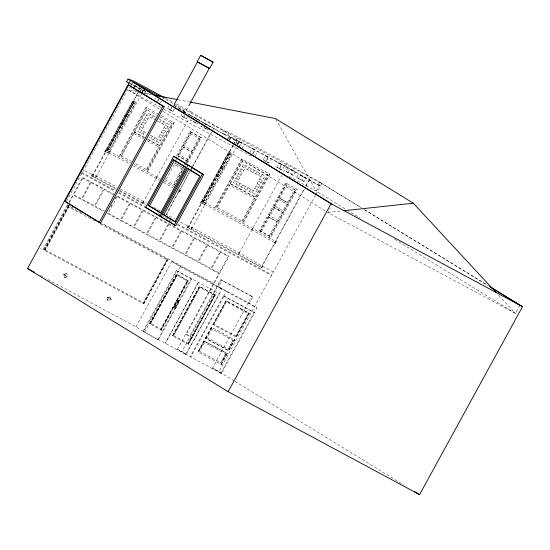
<?xml version="1.0" encoding="UTF-8"?>
<svg xmlns="http://www.w3.org/2000/svg" width="550" height="550" viewBox="0 0 550 550"><rect width="100%" height="100%" fill="white"/><g stroke="black" fill="none" stroke-linecap="round" stroke-linejoin="round"><path stroke-width="0.41" stroke-dasharray="2.75 2.06" d="M66.536 201.252L128.982 87.189M131.031 85.711L128.59 90.166L160.078 109.498M131.436 84.968L133.066 81.991M67.306 205.164L43.01 249.542L40.377 248.126M68.956 202.153L82.541 177.334L113.513 193.992M67.767 205.542L68.489 205.982L44.248 250.257L43.532 249.817L67.767 205.542L83.449 214.026M69.307 202.73L73.432 195.195L103.586 211.42M44.131 250.188L68.365 205.913M133.368 88.426L135.19 85.821L133.698 88.543M68.633 206.938L45.258 249.92L68.633 206.938L95.212 221.238M116.517 189.434L91.403 175.904L92.146 174.536L95.892 175.828L117.212 187.289M92.331 176.426L105.758 151.903L104.83 151.381L105.573 150.012L109.319 151.305L130.611 162.752M104.864 151.408L105.614 150.047L106.507 150.542L138.022 92.971M105.119 151.559L105.868 150.198M105.896 149.985L132.749 100.939L134.489 101.544L135.843 102.286L108.989 151.333L105.896 149.985L107.25 150.734L134.104 101.688L135.843 102.286M91.767 176.124L92.51 174.762L92.146 174.536L93.081 175.065L83.463 169.895M106.81 148.686L115.39 133.017L116.799 133.499L118.147 134.248L109.574 149.909L106.81 148.686L109.574 149.909M116.132 131.656L120.608 123.482L122.017 123.963L123.372 124.706L118.896 132.88L116.132 131.656L118.896 132.88M121.358 122.114L125.084 115.308L126.493 115.789L127.848 116.531L124.114 123.344L121.358 122.114L124.114 123.344M125.833 113.939L132.172 102.362L133.581 102.843L134.929 103.593L128.59 115.17L125.833 113.939L128.59 115.17M109.244 153.037L105.504 151.752L92.826 174.914L96.566 176.199L141.508 94.105M106.507 150.542L138.181 92.07M138.586 91.321L139.817 89.079L141.226 89.567L139.734 92.29M129.683 83.648L140.071 89.238L140.814 87.869M108.219 149.167L116.799 133.499M117.542 132.137L122.017 123.963M122.76 122.602L126.493 115.789M127.236 114.427L133.581 102.843M108.164 149.428L116.744 133.76L118.147 134.248M117.487 132.399L121.963 124.224L123.372 124.706M122.712 122.863L126.438 116.05L127.848 116.531M127.188 114.689L133.526 103.104L134.929 103.593M107.642 150.59L134.489 101.544M140.064 92.407L141.556 89.677L142.972 90.166L141.481 92.895M91.403 175.904L95.143 177.189L95.892 175.828M104.83 151.381L108.57 152.666L109.319 151.305M142.257 91.218L143.007 89.856L144.279 90.544M95.143 177.189L95.583 177.416L96.326 176.055M108.57 152.666L109.01 152.893L109.752 151.532M141.439 93.692L143.557 90.372L145.874 91.616L144.004 95.019M141.921 93.363L143.557 90.372M143.694 94.634L145.558 91.224M147.304 95.033L148.424 92.984L151.319 94.545M145.936 107.484L119.089 156.53L119.563 156.826L146.417 107.779L145.936 107.484L157.706 113.85M133.416 133.375L133.891 133.671L121.584 156.152L121.11 155.856L133.416 133.375L143.825 138.978M144.306 137.507L134.159 132.014L146.472 109.532L156.881 115.136M134.64 132.309L146.946 109.828L146.472 109.532M154.914 99.784L156.035 97.742M157.465 101.159L158.586 99.117M140.353 132.736L150.425 114.345M157.781 101.544L158.902 99.502M143.034 134.179L144.299 131.883M151.848 118.085L153.106 115.789M160.332 102.919L161.453 100.877M155.471 117.803L154.529 119.529L146.486 115.204M110.708 206.779L111.939 204.531M114.812 199.286L116.449 196.288M174.481 108.762L172.989 111.492L170.438 110.117L167.571 108.357L169.063 105.634M151.085 138.511L152.343 136.208M159.892 122.416L161.15 120.113M172.989 111.492L170.122 109.732L171.614 107.002M153.766 139.947L155.024 137.651M162.58 123.86L163.838 121.557M170.438 110.117L171.93 107.394M156.447 141.391L166.519 123.001M159.926 145.908L159.445 145.619L171.758 123.138L172.233 123.427L159.926 145.908L148.026 139.507M146.871 169.751L159.177 147.269L158.703 146.981L146.396 169.455L146.871 169.751L134.496 163.061M174.254 122.753L147.4 171.799L146.926 171.511L173.779 122.458L174.254 122.753L160.71 115.466M187.509 116.655L186.388 118.697L183.837 117.322L180.971 115.569L182.091 113.52M174.068 105.566L185.446 111.767L188.368 106.514M186.388 118.697L183.521 116.937L184.271 115.576M183.837 117.322L184.951 115.28M191.042 111.904L226.153 132.014L224.661 134.736L189.551 114.627L191.042 111.904L174.577 103.049M119.446 190.252L142.567 202.689L143.309 201.327L144.004 201.712L143.261 203.074L145.454 204.325M142.801 202.833L189.31 117.886M190.939 118.552L192.06 116.504L197.526 119.343L199.554 120.498L198.433 122.547M192.968 119.701L194.081 117.659L199.554 120.498M176.474 155.884L189.901 131.361L201.369 137.851L187.529 163.116M196.405 121.392L197.526 119.343M175.759 159.335L190.816 131.835M188.045 159.748L178.606 154.419L182.758 146.843L192.197 152.171L188.045 159.748L187.131 159.28L191.283 151.697L192.197 152.171M183.501 145.482L190.169 133.299L191.084 133.774L184.415 145.956L183.501 145.482L192.94 150.81L199.609 138.634L190.169 133.299M174.302 164.429L165.722 180.097L164.808 179.623L174.247 184.958L182.827 169.29L174.096 164.361M176.165 161.026L175.044 163.068L183.569 167.929L174.845 162.999M176.536 160.346L177.657 158.297M178.028 157.616L178.771 156.255L187.303 161.116L186.182 163.157M183.666 147.317L179.52 154.894L178.606 154.419M201.575 124.609L202.696 122.567L210.189 126.562L204.724 123.723L203.603 125.764M182.655 167.454L183.776 165.406M184.147 164.725L185.268 162.683M185.639 162.002L186.388 160.641L187.303 161.116M184.587 166.354L173.601 186.423L174.054 186.656M184.992 165.612L186.216 163.384M186.622 162.642L200.454 137.376L201.369 137.851M189.908 171.188L166.251 214.404L174.68 218.955M190.321 170.445L211.193 132.309M166.506 214.562L178.929 191.242M179.183 191.4L179.822 191.744L180.565 190.383L179.933 190.039L190.163 171.346M190.575 170.596L191.799 168.355M192.211 167.606L211.86 131.718M212.266 130.969L214.988 126.005M179.822 191.744L179.389 191.482L180.132 190.121L178.784 189.351M179.568 191.586L180.132 190.121M229.123 132.385L223.768 130.542L222.276 133.272L227.631 135.114L229.123 132.385L286.763 163.391L319.488 182.029L361.412 207.769M226.964 139.996L229.164 136.703L227.301 140.106M228.711 140.594L230.904 137.301L229.041 140.704M45.141 249.844L143.529 302.782L166.904 259.793M143.681 303.731L167.915 259.456M143.797 303.806L168.039 259.531L167.317 259.091L143.083 303.366L143.797 303.806L43.532 249.817M187.137 227.391L187.88 226.029L192.039 227.535L239.271 252.959L262.453 266.145L262.817 266.365L262.075 267.726L187.137 227.391L191.29 228.896L238.288 254.176L262.075 267.726M188.066 227.92L201.492 203.397L200.599 202.902L201.307 201.506L205.466 203.012L252.697 228.436L276.313 241.883L275.571 243.244L274.677 242.742M201.623 201.479L228.477 152.433L230.209 153.024L231.564 153.773L204.71 202.819L201.623 201.479L202.978 202.221L229.831 153.175L231.564 153.773M200.853 203.053L201.307 201.506M187.502 227.617L188.244 226.256L187.88 226.029L188.808 226.559L179.204 221.389M202.538 200.173L210.739 185.185L212.142 185.666L213.496 186.409L205.288 201.396L202.538 200.173L205.288 201.396M211.489 183.824L215.964 175.649L217.36 176.131L218.714 176.873L214.239 185.048L211.489 183.824L214.239 185.048M216.707 174.288L220.44 167.475L221.836 167.956L223.19 168.699L219.464 175.512L216.707 174.288L219.464 175.512M221.183 166.114L227.899 153.849L229.295 154.33L230.649 155.079L223.939 167.338L221.183 166.114L223.939 167.338M233.09 145.056L188.554 226.401L192.28 227.686M233.502 144.313L235.551 140.573L236.947 141.054L235.084 144.458M201.596 201.692L202.235 202.036L233.344 145.214M233.757 144.464L237.291 138.002M203.892 200.915L212.142 185.666M212.843 184.566L217.36 176.131M218.061 175.031L221.836 167.956M222.537 166.856L229.295 154.33M203.356 202.07L230.209 153.024M235.414 144.574L237.277 141.164L238.686 141.653L236.823 145.056M135.981 326.886L171.786 261.491L213.262 283.807L221.863 289.08L186.058 354.475L144.581 332.166L135.981 326.886L47.843 279.476M190.857 228.676L191.599 227.308M200.599 202.902L204.284 204.153L205.026 202.785M236.493 145.427L238.728 141.343L241.278 142.718L254.994 150.308L252.759 154.399M191.29 228.896L192.039 227.535M204.284 204.153L204.717 204.373L205.466 203.012M237.153 145.172L239.023 141.762L241.594 143.103L239.36 147.187M191.531 229.048L236.404 147.084M238.04 144.093L240.762 139.129M239.044 146.802L241.278 142.718M241.911 148.562L244.145 144.478M143.083 331.341L176.385 270.511L176.894 270.779L143.591 331.609L143.083 331.341L158.269 340.051L191.572 279.221L176.385 270.511M144.581 332.166L180.386 266.771L171.786 261.491M149.689 323.606L176.701 274.271L177.21 274.539L150.205 323.874L149.689 323.606L161.267 330.241L188.279 280.913L176.956 274.409L149.944 323.744M150.514 323.187L177.031 275.351L150.514 323.187L160.937 329.168L187.199 281.194L176.777 275.213M241.649 158.971L214.796 208.017L215.277 208.306L242.131 159.259L241.649 158.971L269.981 174.24L243.127 223.286L242.646 222.998L269.5 173.951L269.981 174.24M216.824 207.336L229.13 184.862L254.904 198.763L242.598 221.238L216.824 207.336L217.298 207.632L229.604 185.151L229.13 184.862M229.873 183.494L242.179 161.019L267.96 174.921L255.647 197.395L229.873 183.494L255.647 197.395M230.354 183.789L242.66 161.308L242.179 161.019M249.893 152.639L252.127 148.548L268.393 157.52L266.159 161.604L268.709 162.979L270.951 158.888L265.533 155.76L263.292 159.844L266.159 161.604M252.443 154.014L254.684 149.923M236.067 184.222L246.139 165.825M238.755 185.666L240.013 183.363M247.562 169.572L248.82 167.269M255.31 155.767L257.551 151.683M176.701 274.271L187.763 280.644L160.758 329.972L161.267 330.241M161.012 330.11L188.024 280.775M178.221 300.479L174.185 307.842L175.264 308.461L179.293 301.097L177.712 300.211M174.24 307.924L178.276 300.561M178.784 300.829L174.749 308.192L173.422 307.443M241.436 187.11L242.694 184.807M250.25 171.016L251.508 168.713M244.117 188.547L245.376 186.251M252.931 172.459L254.189 170.156M246.806 189.991L248.064 187.694M255.613 173.903L256.871 171.6M268.709 162.979L265.843 161.219L268.084 157.135M249.487 191.434L250.745 189.138M258.301 175.347L259.559 173.044M172.439 335.775L199.444 286.447L215.318 294.999L188.306 344.334L172.672 335.926L199.444 286.447M172.556 335.851L199.567 286.522L215.318 294.999M173.566 335.514L199.829 287.547L214.308 295.343L188.045 343.31L173.683 335.589L199.829 287.547M252.168 192.878L262.24 174.488M255.173 197.106L267.479 174.625L267.96 174.921M284.35 166.1L282.109 170.184L276.691 167.056L278.933 162.965L295.281 171.992L293.411 175.395L285.918 171.401L287.781 167.998M186.058 354.475L177.464 349.202L213.262 283.807M282.109 170.184L279.249 168.424L281.483 164.34M279.558 168.816L281.799 164.725L278.933 162.965M220.873 373.182L254.176 312.352L254.698 312.675L221.396 373.505L190.245 356.709L223.548 295.879L224.07 296.202L190.768 357.026L181.926 351.601L221.183 279.909L252.766 296.966L249.315 303.27L218.687 286.791L222.138 280.493M298.581 178.613L304.054 181.459L305.917 178.049L298.423 174.054L296.56 177.464L298.581 178.613L300.451 175.209L320.382 186.223L285.271 166.114L286.763 163.391M215.077 294.855L188.306 344.334M188.189 344.259L215.201 294.931M238.288 254.176L239.037 252.814L239.731 253.199L238.982 254.561M239.271 252.959L281.758 175.354M283.401 172.363L287.753 164.402M185.824 354.331L219.361 293.652L177.884 271.343M287.946 172.556L289.809 169.146L295.281 171.992M285.629 182.854L258.775 231.901L259.689 232.375L286.543 183.329L285.629 182.854L297.11 189.344L270.256 238.391L269.342 237.923L296.196 188.877L297.11 189.344M223.829 296.051L226.332 291.486L217.731 286.206M285.918 171.401L291.39 174.24L293.253 170.837M260.535 231.117L268.373 216.81L269.28 217.284L277.819 222.152L269.988 236.452L260.535 231.117L269.988 236.452M278.568 220.784L269.115 215.449L273.591 207.274L283.044 212.609L278.568 220.784L277.654 220.316L282.129 212.142L283.044 212.609M274.333 205.913L278.066 199.1L278.974 199.574L275.248 206.387L274.333 205.913L283.786 211.248L287.519 204.435L278.066 199.1M278.809 197.739L285.897 184.793L286.811 185.268L279.723 198.206L278.809 197.739L288.262 203.074L295.35 190.135L285.897 184.793M261.449 231.591L269.28 217.284M274.505 207.749L270.029 215.923L269.115 215.449M203.878 340.856L204.401 341.172L198.433 352.076L197.911 351.752L203.878 340.856L227.136 353.382M205.37 338.126L211.337 327.229L234.836 339.907L228.869 350.804L205.37 338.126L228.628 350.659L234.548 339.735M212.829 324.507L225.885 300.664L249.377 313.342L236.328 337.184L212.829 324.507L213.352 324.823L226.407 300.981L225.885 300.664M204.112 341L198.144 351.897L204.16 341.028M205.604 338.278L211.571 327.374M205.652 338.305L211.619 327.401M213.111 324.679L226.167 300.836L249.377 313.342M205.893 338.449L211.86 327.553L211.337 327.229M204.511 342.533L199.664 351.388L220.798 362.759L225.644 353.904L204.586 342.581M211.97 328.914L207.123 337.769L228.25 349.14L233.104 340.285L212.046 328.955M269.081 235.978L276.911 221.678L277.819 222.152M287.354 202.599L294.436 189.661L295.35 190.135M296.56 177.464L302.026 180.304L303.889 176.894M273.391 272.058L261.999 265.904L304.081 189.049M305.718 186.058L308.99 180.077M261.504 267.424L274.931 242.901M276.313 241.883L275.681 241.539L304.329 189.2M305.972 186.209L310.736 177.506M261.711 267.506L262.453 266.145L261.999 265.904M275.571 243.244L275.137 242.983L275.88 241.622M275.316 243.086L276.066 241.725M221.396 373.505L212.561 368.081L251.811 296.381L220.674 279.634L189.722 336.174L186.278 334.317L229.075 256.156L116.531 195.621M317.996 184.759L319.488 182.029M225.569 353.863L220.798 362.759M233.028 340.237L228.25 349.14M248.854 313.019L235.806 336.861L236.328 337.184M221.169 364.286L227.088 353.354M236.087 337.033L249.136 313.191M173.917 103.971L320.678 182.909L316.202 191.084L346.225 209.516M221.409 364.43L227.377 353.533L226.854 353.21L220.887 364.107L221.409 364.43L197.911 351.752M234.321 380.951L218.941 371.511L315.439 195.257M315.851 194.508L321.874 183.501M248.366 302.679L256.96 307.959L254.458 312.531L223.548 295.879M519.867 305.188L515.391 313.363L327.779 212.451L330.22 207.989M63.793 274.381L66.949 273.439L63.793 274.381L64.708 277.523L67.739 276.512L66.825 273.364M64.591 277.454L67.739 276.512M107.188 297.722L110.337 296.78L111.134 299.853L107.979 300.795L107.188 297.722L107.979 300.795M107.305 297.791L110.337 296.78M327.779 212.451L341.33 210.987M137.816 91.953L128.59 90.166L161.116 107.662M144.533 93.252L151.243 94.552M178.09 99.743L189.001 101.853M130.377 83.098L144.636 90.468M133.444 85.216L133.107 85.099L141.556 89.677M139.356 92.971L139.693 93.088L131.244 88.502M230.649 155.079L227.899 153.849M223.19 168.699L220.44 167.475M218.714 176.873L215.964 175.649M213.496 186.409L210.739 185.185M106.253 150.391L107.25 150.734M108.989 151.333L109.993 151.676M202.978 202.221L202.235 202.036M204.71 202.819L205.707 203.156M204.958 204.524L201.492 203.397M173.772 105.332L185.501 111.76M300.451 175.209L305.917 178.049M199.609 138.634L198.694 138.16L192.026 150.336L192.94 150.81M283.085 200.166L283.993 200.64M282.336 201.534L283.25 202.008M287.519 204.435L286.605 203.961L282.879 210.774L283.786 211.248M178.771 156.255L177.863 155.781L186.388 160.641M278.609 208.34L279.517 208.814M277.86 209.708L278.774 210.183M182.827 169.29L181.913 168.816L173.333 184.484L174.247 184.958M191.572 279.221L191.063 278.96L157.761 339.783L158.269 340.051M187.763 280.644L188.279 280.913M187.199 281.194L160.937 329.168M177.458 300.073L179.293 301.097M173.676 307.574L175.264 308.461M165.591 98.216L173.828 102.644M161.81 97.46L173.161 103.558M179.073 108.989L189.551 114.627M227.631 135.114L285.271 166.114M183.844 111.822L185.762 112.853M188.629 114.613L190.541 115.637M270.951 158.888L281.799 164.725M167.571 108.357L170.122 109.732M180.971 115.569L183.521 116.937M263.292 159.844L265.843 161.219M276.691 167.056L279.249 168.424M164.147 109.292L251.9 156.496M288.97 176.433L316.202 191.084L275.839 119.316M159.858 116.738L172.233 123.427M155.121 116.868L147.744 112.901L137.672 131.292L145.722 135.623M158.469 118.669L169.201 124.444L159.129 142.835L149.071 137.424M157.211 120.973L167.942 126.741M242.192 166.684L263.663 178.228M145.228 117.501L147.909 118.944M164.003 127.6L166.684 129.044M240.934 168.981L243.623 170.424M259.724 179.087L262.405 180.531M143.969 119.797L146.651 121.241M162.745 129.896L165.426 131.34M239.676 171.284L242.364 172.728M258.466 181.383L261.147 182.827M142.704 122.1L145.392 123.544M161.48 132.199L164.168 133.643M238.418 173.58L241.106 175.024M257.207 183.686L259.889 185.13M141.446 124.396L144.134 125.84M160.222 134.496L162.903 135.939M237.16 175.876L239.841 177.32M255.949 185.982L258.631 187.426M140.188 126.699L142.869 128.136M158.964 136.792L161.645 138.236M235.902 178.179L238.583 179.623M254.684 188.286L257.373 189.729M138.93 128.996L146.981 133.327M150.329 135.128L160.387 140.539M234.644 180.476L256.114 192.026M134.159 132.014L144.574 137.617M147.551 139.219L159.445 145.619M146.802 140.58L159.177 147.269M121.11 155.856L131.519 161.459M134.131 164.629L160.353 178.874M109.01 152.893L130.13 164.271M132.873 165.729L159.617 180.214M204.717 204.373L251.955 229.797L275.137 242.983M120.189 188.891L146.479 203.143M95.583 177.416L116.463 188.65M119.542 191.063L145.991 205.294M81.73 172.473L115.782 190.788M118.814 192.417L145.296 206.663M158.159 213.579L160.428 214.803M161.184 215.208L170.507 220.241M177.836 224.166L271.899 274.78M81.359 173.154L114.895 191.208M118.436 193.098L145.159 207.488M169.139 220.364L173.161 222.551M177.458 224.847L271.528 275.461M113.541 194.728L104.074 189.633L95.054 206.113L104.521 211.2M107.36 213.448L218.928 273.46L213.565 283.25L101.998 223.238M68.076 204.992L73.349 207.831M100.794 223.355L168.039 259.531M180.386 266.771L221.863 289.08M226.332 291.486L256.96 307.959M100.382 224.015L167.028 259.868M224.07 296.202L254.698 312.675M204.401 341.172L227.377 353.533M40.308 275.426L44.825 277.86M177.464 349.202L181.926 351.601M212.561 368.081L218.941 371.511M230.574 137.184L239.023 141.762M228.834 136.586L237.277 141.164M134.86 85.704L143.309 90.282M228.477 152.433L229.831 153.175M132.749 100.939L134.104 101.688M132.172 102.362L133.526 103.104M125.792 115.548L127.139 116.291M125.084 115.308L126.438 116.05M121.316 123.723L122.664 124.465M120.608 123.482L121.963 124.224M115.39 133.017L116.744 133.76M142.567 202.689L143.261 203.074M289.809 169.146L298.423 174.054M191.049 115.926L235.551 140.573M291.39 174.24L293.411 175.395M302.026 180.304L304.054 181.459M189.901 131.361L200.454 137.376M279.723 198.206L288.262 203.074M182.758 146.843L191.283 151.697M273.591 207.274L282.129 212.142M268.373 216.81L276.911 221.678M163.962 180.881L174.515 186.897M163.274 182.304L172.796 187.729M177.925 190.644L179.389 191.482M153.801 207.316L160.394 211.069M166.705 214.644L167.145 214.906M364.341 209.571L487.355 285.079M320.678 182.909L360.958 207.632M364.616 209.88L488.379 285.856M265.533 155.76L268.393 157.52M252.127 148.548L254.994 150.308M238.728 141.343L241.594 143.103M346.961 209.962L360.14 218.054M394.563 239.188L515.391 313.363L498.479 295.109M183.205 111.478L185.357 112.798M143.007 89.856L145.874 91.616M163.006 111.299L325.586 211.097M254.904 198.763L254.423 198.468L242.117 220.949L242.598 221.238M251.811 296.381L252.766 296.966M214.308 295.343L188.045 343.31M234.836 339.907L234.314 339.584L228.346 350.488L228.869 350.804M222.826 333.41L223.348 333.726M215.366 347.029L215.889 347.353M185.762 334.043L194.363 339.316M209.399 357.933L209.921 358.249M111.134 299.853L110.22 296.704M235.049 381.397L403.459 484.784M63.91 274.45L64.708 277.523M82.761 178.166L73.734 194.645L81.393 198.763L90.413 182.284L82.761 178.166M91.052 182.627L82.032 199.107L94.414 205.769L103.434 189.289L91.052 182.627M117.088 196.632L108.068 213.111L120.45 219.773L129.47 203.294L117.088 196.632M130.109 203.637L121.089 220.117L133.464 226.772L142.484 210.292L130.109 203.637M156.736 176.804L155.987 178.166L156.688 178.551L157.431 177.189L156.736 176.804M143.124 210.636L134.104 227.116L146.486 233.778L155.506 217.298L143.124 210.636M156.145 217.642L147.125 234.121L159.177 240.597L168.197 224.125L156.145 217.642M168.836 224.469L159.809 240.941L171.875 247.431L180.895 230.952L168.836 224.469M181.534 231.296L172.514 247.775L184.889 254.43L193.909 237.958L181.534 231.296M194.549 238.301L185.529 254.774L197.911 261.436L206.931 244.956L194.549 238.301M243.458 164.381L233.386 182.779L254.856 194.322L264.921 175.931L243.458 164.381M207.57 245.3L198.55 261.779L210.925 268.434L219.945 251.962L207.57 245.3M198.385 282.349L165.323 343.324L198.385 282.349M220.584 252.306L211.564 268.778L219.23 272.903L228.25 256.431L220.584 252.306M252.457 228.291L251.714 229.653L252.409 230.038L253.151 228.676L252.457 228.291M226.435 301.861L214.122 324.342L235.819 336.009L248.126 313.534L226.435 301.861M66.034 274.808L65.148 275.11L65.381 276.004L66.268 275.708L66.034 274.808M109.429 298.148L108.542 298.451L108.776 299.344L109.663 299.049L109.429 298.148M195.663 122.753L190.197 119.914L197.691 123.908L195.663 122.753M206.298 128.81L200.833 125.971L208.326 129.965L206.298 128.81"/><path stroke-width="0.82" d="M164.842 97.811L133.403 80.898L128.047 79.056L126.555 81.785L128.941 83.249M489.548 286.433L522.5 306.659L419.567 494.67L228.126 391.696L27.5 268.538L130.433 80.527M64.845 201.314L128.528 85.002L129.807 85.683L164.196 106.796L100.519 223.114L64.845 201.314L100.519 223.114M99.241 222.427L162.924 106.116L128.528 85.002M197.175 61.717L200.667 55.33L213.097 62.143L209.598 68.53L197.436 61.82M174.13 104.589L197.546 61.903M188.781 105.772L209.275 68.331L208.931 68.104L209.598 68.53M145.743 207.433L173.718 156.338L174.989 157.025L203.651 174.618L175.684 225.713L145.743 207.433L175.684 225.713M173.181 159.651L185.597 167.276L160.614 212.919L148.191 205.294L173.181 159.651L185.412 167.062M161.157 213.153L149.469 205.975L174.453 160.339M187.509 168.451L199.932 176.076L174.941 221.712L162.525 214.087L187.509 168.451L199.018 175.416M175.484 221.952L163.797 214.775L188.788 169.132M174.405 225.026L202.379 173.931L173.718 156.338M228.126 391.696L331.059 203.686L128.047 79.056M209.227 68.344L197.491 61.909M343.874 210.712L413.318 203.218L496.148 292.593M153.759 95.04L177.251 99.578M189.839 102.011L275.419 118.566L413.318 203.218M213.097 62.143L200.667 55.33M160.297 96.642L133.066 81.991L332.255 204.277M162.924 106.116L164.196 106.796M331.059 203.686L522.5 306.659M189.324 165.825L188.045 165.137L160.078 216.226L161.349 216.913M202.379 173.931L203.651 174.618M148.191 205.294L149.469 205.975M162.525 214.087L163.797 214.775M27.5 268.538L34.279 272.181M490.579 287.203L519.867 305.188M414.439 491.521L419.567 494.67"/></g></svg>
